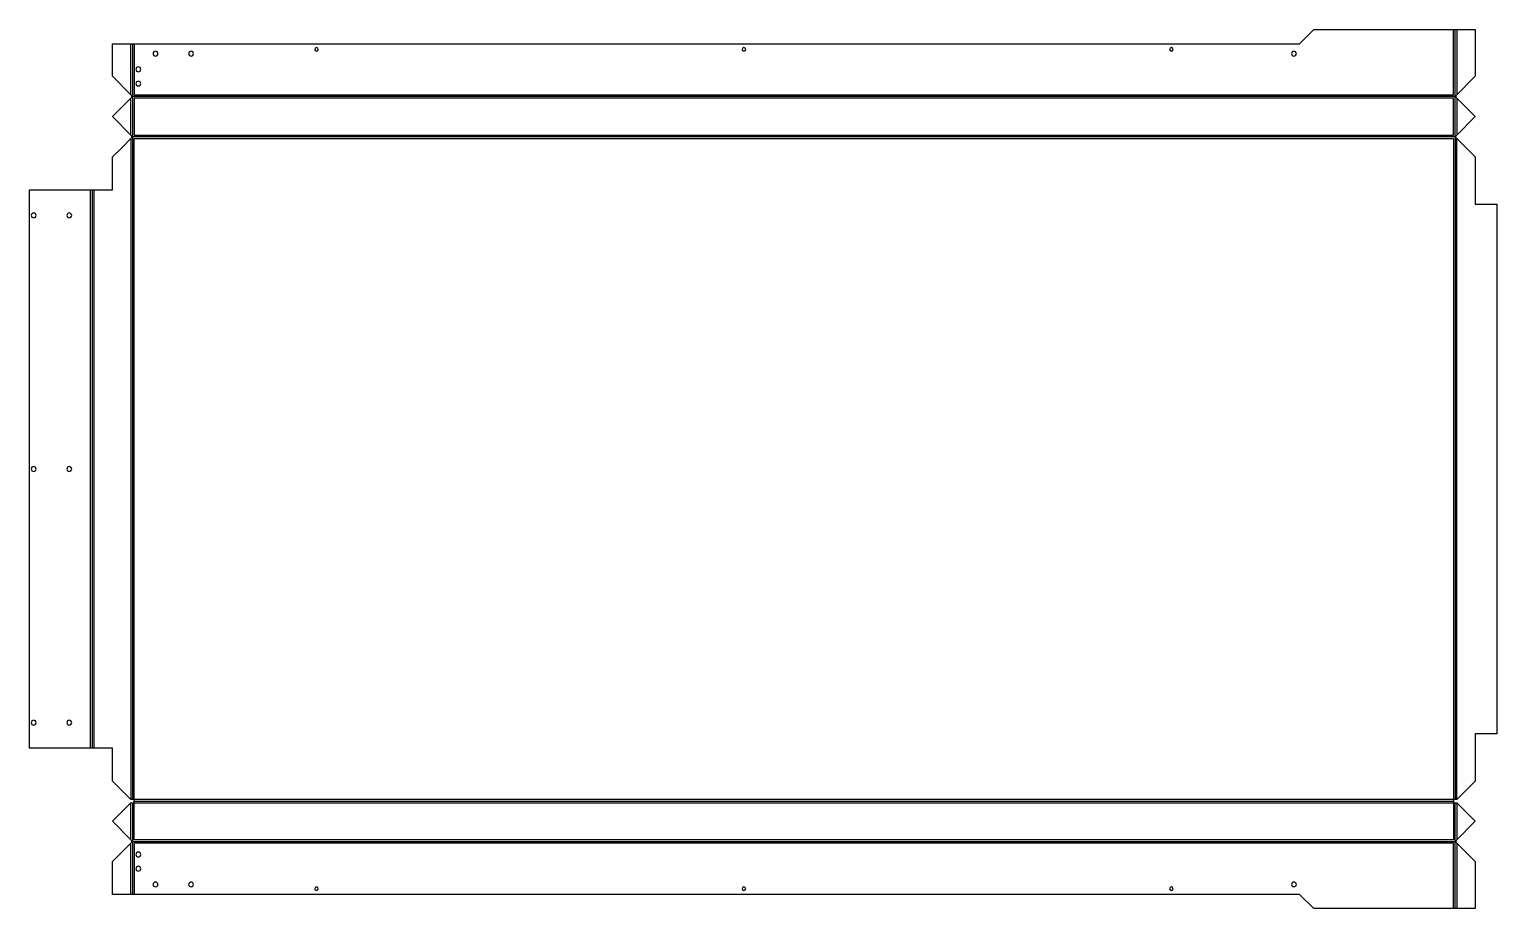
# Model space of a CAD drawing. Header units: millimetres. Extents: x -58 to 971, y -10 to 607.
import ezdxf

# ---------------------------------------------------------------- set-up
doc = ezdxf.new("R2010")
doc.units = ezdxf.units.MM

msp = doc.modelspace()

# ---------------------------------------------------------------- linework, layer by layer
at = {"layer": 'BEND'}
for p, q in [((942.3, 559.9), (942.3, 607)), ((14.1, 597), (14.1, 559.9)), ((942.7, 559.9), (13.7, 559.9)), ((14.1, 559.9), (14.1, 531.7)), ((942.3, 531.7), (942.3, 559.9)), ((942.7, 531.7), (13.7, 531.7)), ((14.1, 531.7), (14.1, 66.6)), ((942.3, 531.7), (942.3, 66.6)), ((-14.2, 494.4), (-14.2, 102.6)), ((14.1, 64.2), (14.1, 37.1)), ((15.2, 65.4), (941.2, 65.4)), ((942.3, 37.1), (942.3, 64.2)), ((13.7, 37.1), (942.7, 37.1)), ((14.1, 37.1), (14.1, 0)), ((942.3, -10), (942.3, 37.1))]:
    msp.add_line(p, q, dxfattribs=at)
at = {"layer": 'BEND_EXTENT'}
for p, q in [((941.2, 561), (941.2, 607)), ((943.5, 607), (943.5, 561.1)), ((12.9, 561.1), (12.9, 597)), ((15.2, 597), (15.2, 561)), ((12.9, 532.9), (12.9, 558.7)), ((15.2, 561), (941.2, 561)), ((943.5, 558.7), (943.5, 532.9)), ((12.9, 530.5), (12.9, 66.6)), ((943.5, 66.6), (943.5, 530.5)), ((-15.3, 102.6), (-15.3, 494.4)), ((-13.1, 494.4), (-13.1, 102.6)), ((12.9, 38.3), (12.9, 64.2)), ((943.5, 64.2), (943.5, 38.3)), ((12.9, 0), (12.9, 35.9)), ((941.2, 36), (15.2, 36)), ((15.2, 36), (15.2, 0)), ((941.2, -10), (941.2, 36)), ((943.5, 35.9), (943.5, -10))]:
    msp.add_line(p, q, dxfattribs=at)
for points in [[(15.2, 558.8), (15.2, 532.8), (941.2, 532.8), (941.2, 558.8)], [(941.2, 66.5), (15.2, 66.5), (15.2, 530.5), (941.2, 530.5)], [(15.2, 64.3), (941.2, 64.3), (941.2, 38.3), (15.2, 38.3)]]:
    msp.add_lwpolyline(points, close=True, dxfattribs=at)
at = {"layer": 'INTERIOR_PROFILES', "extrusion": (0, 0, -1)}
for centre, radius in [((-30.2, 590), 1.7), ((-55.2, 590), 1.7), ((-143.2, 593), 1.26), ((-443.2, 593), 1.26), ((-743.2, 593), 1.26), ((-829.2, 590), 1.7), ((-18.2, 579), 1.7), ((-18.2, 569), 1.7), ((55.3, 476.5), 1.7), ((30.3, 476.5), 1.7), ((55.3, 298.5), 1.7), ((30.3, 298.5), 1.7), ((55.3, 120.5), 1.7), ((30.3, 120.5), 1.7), ((-18.2, 28), 1.7), ((-18.2, 18), 1.7), ((-30.2, 7), 1.7), ((-55.2, 7), 1.7), ((-143.2, 4), 1.26), ((-443.2, 4), 1.26), ((-743.2, 4), 1.26), ((-829.2, 7), 1.7)]:
    msp.add_circle(centre, radius, dxfattribs=at)
at = {"layer": 'OUTER_PROFILES'}
msp.add_lwpolyline([(943, 560.6, 0.414214), (943, 559.2), (956.4, 545.8), (943, 532.4, 0.414214), (943, 530.9), (956.4, 517.5), (956.4, 484.4), (971.5, 484.4), (971.5, 112.6), (956.4, 112.6), (956.4, 79.5), (943.5, 66.6), (941.2, 66.5), (941.2, 64.3), (943.5, 64.2), (956.4, 51.3), (943, 37.8, 0.414214), (943, 36.4), (956.4, 23), (956.4, -10), (843.2, -10), (833.2, 0), (0, 0), (0, 23), (13.4, 36.4, 0.414214), (13.4, 37.8), (0, 51.3), (12.9, 64.2), (15.2, 64.3), (15.2, 66.5), (12.9, 66.6), (0, 79.5), (0, 102.6), (-58.3, 102.6), (-58.3, 494.4), (-15.3, 494.4), (0, 494.4), (0, 517.5), (6.5, 524), (13.4, 530.9, 0.414214), (13.4, 532.4), (0, 545.8), (13.4, 559.2, 0.414214), (13.4, 560.6), (0, 574.1), (0, 597), (12.9, 597), (15.2, 597), (833.2, 597), (843.2, 607), (943.5, 607), (956.4, 607), (956.4, 574.1)], format="xyb", close=True, dxfattribs=at)

doc.saveas('drawing.dxf')
